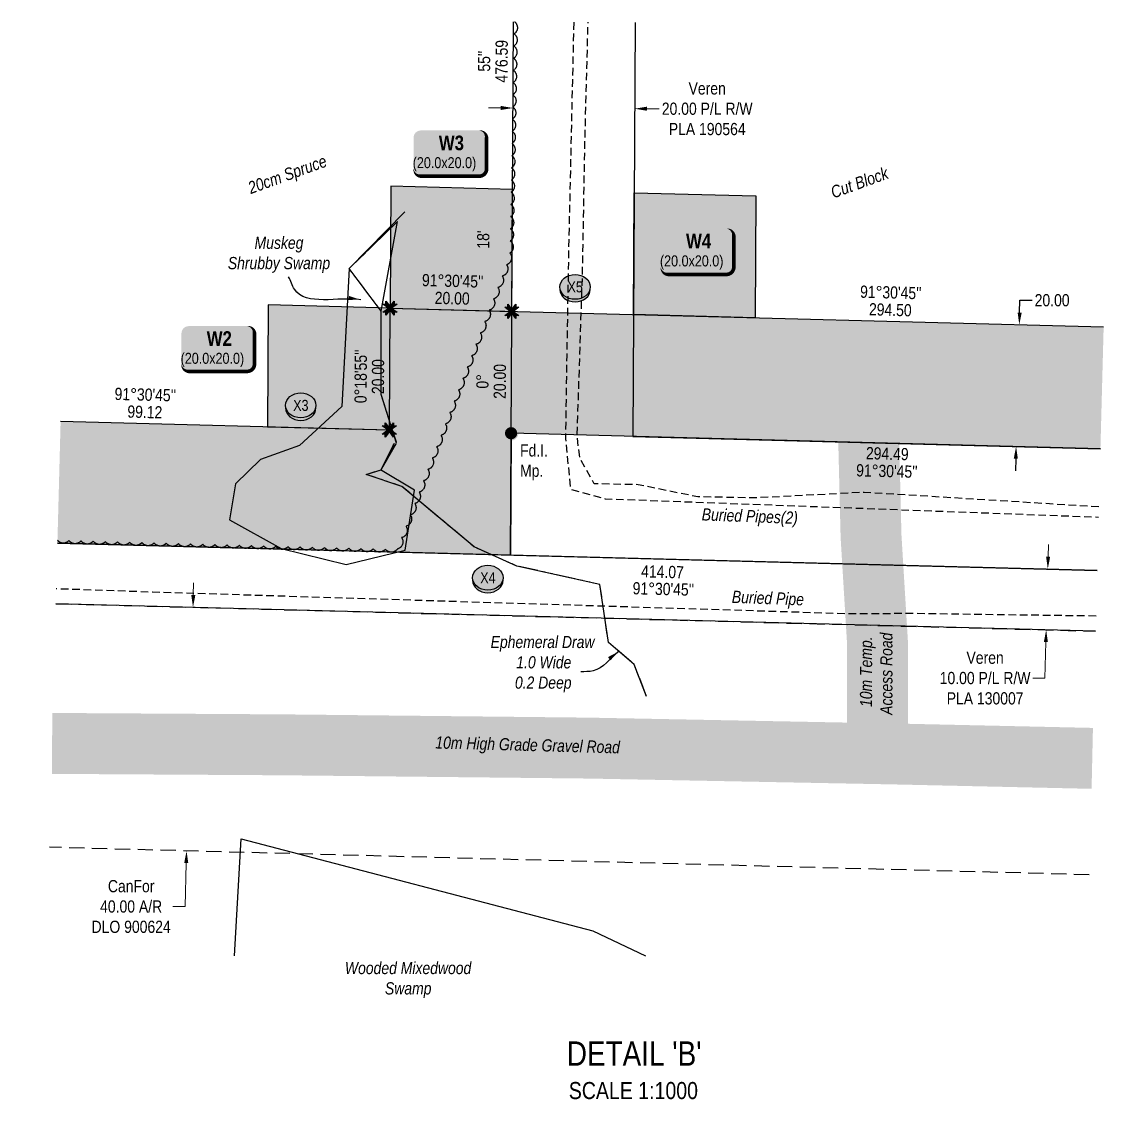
# Model space of a CAD drawing. Extents: x 473254 to 483871, y 6040471 to 6049084.
# Drawn here: x 474297 to 475186, y 6042568 to 6043452 of the extents above; entities that cross this region are included whole.
import ezdxf
from ezdxf.enums import TextEntityAlignment as Align

# ---------------------------------------------------------------- set-up
doc = ezdxf.new("R2010")
doc.units = 0
doc.header["$LTSCALE"] = 5
doc.header["$PDSIZE"] = 0.5
for name, pattern in [('0', [1, 1, 0]), ('foc-ACCESSROAD', [3.75, 2.5, -1.25]), ('foc-TOPO', [1, 0.2, -0.8]), ('foc-TOPO-ephemeral', [6.25, 3.125, -0.625, 0.625, -0.625, 0.625, -0.625]), ('UG_PIPE', [1.875, 1.25, -0.625])]:
    doc.linetypes.add(name, pattern=pattern)
doc.layers.get('Defpoints').update_dxf_attribs({"color": 9})
for name, color, linetype in [('AS-PIPE-UG', 44, 'UG_PIPE'), ('AS-PIPE-UG-T', 44, 'Continuous'), ('AS-ROADS', 254, 'Continuous'), ('C-RW', 13, 'Continuous'), ('DETAIL-T', 7, 'Continuous'), ('F-AR', 190, 'foc-ACCESSROAD'), ('L-BD', 7, 'Continuous'), ('L-BD1', 253, 'Continuous'), ('L-MON', 1, 'Continuous'), ('P-CROSSINGS', 250, 'Continuous'), ('P-PROPOSED', 10, 'Continuous'), ('P-PROPOSED-H', 21, 'Continuous'), ('P-TEMP-BLOCKS', 250, 'Continuous'), ('P-TEMP-H', 41, 'Continuous'), ('P-TEMP_WORKSPACE', 46, 'Continuous'), ('P-TXT', 4, 'Continuous'), ('T-BUSH', 110, '0'), ('T-BUSH-T', 110, 'Continuous'), ('T-DRAW', 143, 'foc-TOPO-ephemeral'), ('T-GENERAL', 48, 'foc-TOPO'), ('T-WATER-T', 170, 'Continuous'), ('WETLAND', 143, 'Continuous'), ('WETLAND-T', 146, 'Continuous')]:
    doc.layers.add(name, color=color, linetype=linetype)
for name, color, linetype, lineweight in [('C-RW-T', 13, 'Continuous', 9), ('F-AR-T', 190, 'Continuous', 9), ('T-TEXT', 48, 'Continuous', 18)]:
    doc.layers.add(name, color=color, linetype=linetype, lineweight=lineweight)
doc.styles.add('80', font='ARIALN.TTF', dxfattribs={"height": 10})
doc.styles.add('80CG', font='ARIALN.TTF', dxfattribs={"height": 10})
doc.styles.add('80L', font='ARIALN.TTF', dxfattribs={"height": 10})
doc.styles.add('80LS', font='ARIALNI.TTF', dxfattribs={"height": 10})
doc.styles.add('BOLD', font='ARIALNB.TTF')
doc.styles.add('Crossing', font='ARIALN.TTF', dxfattribs={"height": 10})
doc.styles.add('foc-LtypeFont', font='ARIALN.TTF', dxfattribs={"height": 7.349999999999999})
doc.linetypes.add('foc-TOPO-flowdirection-NOLINE', pattern='A,0,[">",foc-LtypeFont,S=0.3,R=0,X=0,Y=-0.945],-20,[">",foc-LtypeFont,S=0.3,R=0,X=0,Y=-0.945],0', length=20)
doc.dimstyles.new('Compass 5 000', dxfattribs={"dimscale": 5, "dimtxt": 9, "dimasz": 2, "dimexe": 0.2, "dimexo": 0.0625, "dimgap": 0.5, "dimtad": 0, "dimtih": 1, "dimtoh": 1, "dimzin": 0, "dimdsep": 46, "dimtxsty": '80CG', "dimcen": 0.1, "dimse1": 1, "dimse2": 1, "dimclrd": 256, "dimclrt": 256, "dimaunit": 1, "dimadec": 4, "dimazin": 0, "dimtfac": 0.06, "dimtofl": 0, "dimtmove": 0, "dimatfit": 1, "dimfxl": 0.2, "dimtolj": 1, "dimtzin": 0, "dimlwd": -1, "dimarcsym": 0})

# ---------------------------------------------------------------- blocks, each defined once
blk = doc.blocks.new('xing2')
h = blk.add_hatch(color=50)
h.dxf.hatch_style = 1
edge = h.paths.add_edge_path()
edge.add_ellipse((0, 0), major_axis=(-12.5, 0), ratio=0.8162973455633619, start_angle=0, end_angle=360)
h = blk.add_hatch(color=250)
h.dxf.hatch_style = 1
edge = h.paths.add_edge_path()
edge.add_ellipse((0, -2.047489049626165), major_axis=(-12.5, 0), ratio=0.8162973455633619, start_angle=0, end_angle=180)
edge.add_line((12.5, -2.047489049626165), (12.5, 0))
edge.add_ellipse((0, 0), major_axis=(-12.5, 0), ratio=0.8162973455633619, start_angle=0, end_angle=180, ccw=False)
edge.add_line((-12.5, 0), (-12.5, -2.047489049626165))
at = {"color": 250}
blk.add_ellipse((0, 0), major_axis=(-12.5, 0), ratio=0.8162973455633619, dxfattribs=at)
blk.add_ellipse((0, -2.047489049626165), major_axis=(-12.5, 0), ratio=0.8162973455633619, start_param=0, end_param=3.141592653589793, dxfattribs=at)
at = {"color": 250, "style": 'Crossing'}
blk.add_attdef('CROSSING', text='', height=9, dxfattribs=at).set_placement((0.08916442567715421, 0.0199513138486509), align=Align.MIDDLE_CENTER)
at = {"color": 250, "style": 'Crossing', "flags": 1}
for tag, p in [('OWNER', (0.08916442567715421, -12.49201765665748)), ('DESCRIPTION', (0.08916442567715421, -25.770021277247)), ('LOCATION', (0.08916442567715421, -39.30337514164421)), ('DWG_REF', (0.08916442567715421, -52.83672900604233))]:
    blk.add_attdef(tag, text='', height=9, dxfattribs=at).set_placement(p, align=Align.MIDDLE_CENTER)
blk = doc.blocks.new('fdia')
at = {"color": 255, "const_width": 1}
blk.add_lwpolyline([(-0.5, 0, 1), (0.5, 0, 1)], format="xyb", close=True, dxfattribs=at)
blk = doc.blocks.new('Fdiaa')
blk.add_blockref('fdia', (0, 0))
blk = doc.blocks.new('fdib')
at = {"color": 1, "const_width": 1.6}
blk.add_lwpolyline([(-0.3999999999996362, 0, 0.9999999999999998), (0.3999999999996362, 0, 1)], format="xyb", close=True, dxfattribs=at)
at = {"color": 1}
blk.add_circle((0, 0), 0.8, dxfattribs=at)
blk = doc.blocks.new('Fdibb')
blk.add_blockref('fdib', (0, 0))
blk = doc.blocks.new('fdicc')
for name in ['Fdibb', 'Fdiaa']:
    blk.add_blockref(name, (0, 0))
blk = doc.blocks.new('FDI')
blk.add_blockref('fdicc', (0, 0))
blk = doc.blocks.new('*U492')
at = {"true_color": 0xff8aff}
h = blk.add_hatch(color=211, dxfattribs=at)
edge = h.paths.add_edge_path()
edge.add_line((-23.99999999999998, -19.063582085073), (23.99999999999998, -19.063582085073))
edge.add_arc((23.99999999999999, -13.06358208507299), 6.000000000000004, 269.9999999999999, 359.9999999999999)
edge.add_line((29.99999999999999, -13.063582085073), (29.99999999999998, 12.5))
edge.add_arc((23.99999999999998, 12.5), 6, 0, 90)
edge.add_line((23.99999999999998, 18.5), (-23.99999999999998, 18.5))
edge.add_arc((-23.99999999999998, 12.5), 6, 90, 180)
edge.add_line((-29.99999999999998, 12.5), (-29.99999999999998, -13.063582085073))
edge.add_arc((-23.99999999999998, -13.063582085073), 5.999999999999996, 180, 269.9999999999999)
at = {"color": 250, "flags": 128}
blk.add_lwpolyline([(-23.99999999999998, -19.063582085073, 3, 3, 0), (23.99999999999998, -19.063582085073, 3, 3, 0.414213562373095), (29.99999999999999, -13.063582085073, 3, 3, 0), (29.99999999999998, 12.5, 3, 0, 0.414213562373095), (23.99999999999998, 18.5, 0, 0, 0), (-23.99999999999998, 18.5, 0, 0, 0.414213562373095), (-29.99999999999998, 12.5, 0, 0, 0), (-29.99999999999998, -13.063582085073, 0, 3, 0.414213562373095)], format="xyseb", close=True, dxfattribs=at)
at = {"flags": 128}
blk.add_lwpolyline([(-19.5665697284791, -5.465514003182101, 0, 7.499999999999998, 0), (-3.398394867633905e-15, 4.930380657631324e-31, 0, 0, 0)], format="xyseb", dxfattribs=at)
at = {"color": 250}
for tag, p, height, style in [('TEMP_AREA_W1_001', (-9.212824010914055, 2.244292974654144), 12, 'BOLD'), ('ENTER_TEXT_001', (-30.65893587994544, -12.47010782646594), 9, '80')]:
    blk.add_attdef(tag, p, '', height=height, dxfattribs=dict(at, style=style))
blk = doc.blocks.new('*U490')
at = {"true_color": 0xff8aff}
h = blk.add_hatch(color=211, dxfattribs=at)
edge = h.paths.add_edge_path()
edge.add_line((-23.99999999999998, -18.69920878950507), (23.99999999999998, -18.69920878950507))
edge.add_arc((23.99999999999999, -12.69920878950507), 6.000000000000004, 269.9999999999999, 359.9999999999999)
edge.add_line((29.99999999999999, -12.69920878950507), (29.99999999999998, 12.5))
edge.add_arc((23.99999999999998, 12.5), 6, 0, 90)
edge.add_line((23.99999999999998, 18.5), (-23.99999999999998, 18.5))
edge.add_arc((-23.99999999999998, 12.5), 6, 90, 180)
edge.add_line((-29.99999999999998, 12.5), (-29.99999999999998, -12.69920878950507))
edge.add_arc((-23.99999999999998, -12.69920878950508), 5.999999999999996, 180, 269.9999999999999)
at = {"color": 250, "flags": 128}
blk.add_lwpolyline([(-23.99999999999998, -18.69920878950507, 3, 3, 0), (23.99999999999998, -18.69920878950507, 3, 3, 0.414213562373095), (29.99999999999999, -12.69920878950507, 3, 3, 0), (29.99999999999998, 12.5, 3, 0, 0.414213562373095), (23.99999999999998, 18.5, 0, 0, 0), (-23.99999999999998, 18.5, 0, 0, 0.414213562373095), (-29.99999999999998, 12.5, 0, 0, 0), (-29.99999999999998, -12.69920878950507, 0, 3, 0.414213562373095)], format="xyseb", close=True, dxfattribs=at)
at = {"flags": 128}
blk.add_lwpolyline([(11.46804767481025, 6.549852010911067, 0, 7.499999999999999, 0), (-3.398394867633905e-15, -7.888609052210118e-31, 0, 0, 0)], format="xyseb", dxfattribs=at)
at = {"color": 250}
for tag, p, height, style in [('TEMP_AREA_W1_001', (-9.212824010914055, 2.244292974654144), 12, 'BOLD'), ('ENTER_TEXT_001', (-30.65893587994544, -12.47010782646594), 9, '80')]:
    blk.add_attdef(tag, p, '', height=height, dxfattribs=dict(at, style=style))
blk = doc.blocks.new('*U491')
at = {"true_color": 0xff8aff}
h = blk.add_hatch(color=211, dxfattribs=at)
edge = h.paths.add_edge_path()
edge.add_line((-23.99999999999998, -19.063582085073), (23.99999999999998, -19.063582085073))
edge.add_arc((23.99999999999999, -13.06358208507299), 6.000000000000004, 269.9999999999999, 359.9999999999999)
edge.add_line((29.99999999999999, -13.063582085073), (29.99999999999998, 12.5))
edge.add_arc((23.99999999999998, 12.5), 6, 0, 90)
edge.add_line((23.99999999999998, 18.5), (-23.99999999999998, 18.5))
edge.add_arc((-23.99999999999998, 12.5), 6, 90, 180)
edge.add_line((-29.99999999999998, 12.5), (-29.99999999999998, -13.063582085073))
edge.add_arc((-23.99999999999998, -13.063582085073), 5.999999999999996, 180, 269.9999999999999)
at = {"color": 250, "flags": 128}
blk.add_lwpolyline([(-23.99999999999998, -19.063582085073, 3, 3, 0), (23.99999999999998, -19.063582085073, 3, 3, 0.414213562373095), (29.99999999999999, -13.063582085073, 3, 3, 0), (29.99999999999998, 12.5, 3, 0, 0.414213562373095), (23.99999999999998, 18.5, 0, 0, 0), (-23.99999999999998, 18.5, 0, 0, 0.414213562373095), (-29.99999999999998, 12.5, 0, 0, 0), (-29.99999999999998, -13.063582085073, 0, 3, 0.414213562373095)], format="xyseb", close=True, dxfattribs=at)
at = {"flags": 128}
blk.add_lwpolyline([(-15.42113754402874, 7.309575141524615, 0, 7.499999999999998, 0), (-3.398394867633904e-15, 7.888609052210118e-31, 0, 0, 0)], format="xyseb", dxfattribs=at)
at = {"color": 250}
for tag, p, height, style in [('TEMP_AREA_W1_001', (-9.212824010914055, 2.244292974654144), 12, 'BOLD'), ('ENTER_TEXT_001', (-30.65893587994544, -12.47010782646594), 9, '80')]:
    blk.add_attdef(tag, p, '', height=height, dxfattribs=dict(at, style=style))
blk = doc.blocks.new('*D493')
at = {"layer": 'C-RW-T', "transparency": 16777216}
for p, q in [((475139.1458673313, 6043013.099002834), (475139.4102850809, 6043023.095506386)), ((475137.2956374845, 6042943.149730293), (475136.5135112941, 6042913.580886101)), ((475136.5135112941, 6042913.580886101), (475126.5135112941, 6042913.580886101))]:
    blk.add_line(p, q, dxfattribs=at)
for points in [[(475137.479783406, 6043013.143072459), (475140.8119512565, 6043013.054933209), (475138.8814495817, 6043003.102499283)], [(475135.6295535592, 6042943.193799918), (475138.9617214098, 6042943.105660668), (475137.5600552342, 6042953.146233844)]]:
    blk.add_solid(points, dxfattribs=at)
at = {"layer": 'Defpoints', "color": 0, "transparency": 16777216}
for p in [(474875.7194188478, 6043010.063404323), (474874.3980245003, 6042960.107138883), (475137.5600552342, 6042953.146233844)]:
    blk.add_point(p, dxfattribs=at)
at = {"layer": 'C-RW-T', "transparency": 16777216, "insert": (475087.427563135, 6042913.580886102), "char_height": 10, "attachment_point": 5, "style": '80CG'}
blk.add_mtext('\\A1;Veren\\P10.00 P/L R/W\\PPLA 130007', dxfattribs=at)
blk = doc.blocks.new('*D494')
at = {"layer": 'C-RW-T', "transparency": 16777216}
for p, q in [((474689.8522123964, 6043381.280686245), (474679.8523640016, 6043381.335750578)), ((474809.7978709303, 6043380.620203462), (474819.7977193268, 6043380.565139129))]:
    blk.add_line(p, q, dxfattribs=at)
for points in [[(474689.8613897852, 6043382.947327645), (474689.8430350075, 6043379.614044846), (474699.8520607912, 6043381.225621912)], [(474809.8070483191, 6043382.286844862), (474809.7886935414, 6043378.953562063), (474799.7980225355, 6043380.675267795)]]:
    blk.add_solid(points, dxfattribs=at)
at = {"layer": 'Defpoints', "color": 0, "transparency": 16777216}
for p in [(474699.8520607912, 6043381.225621912), (474699.7927059961, 6043370.446612718), (474799.7386677404, 6043369.896258601)]:
    blk.add_point(p, dxfattribs=at)
at = {"layer": 'C-RW-T', "transparency": 16777216, "insert": (474859.3372827647, 6043380.565139129), "char_height": 10, "attachment_point": 5, "style": '80CG'}
blk.add_mtext('\\A1;Veren\\P20.00 P/L R/W\\PPLA 190564', dxfattribs=at)
blk = doc.blocks.new('*D495')
at = {"layer": 'Defpoints', "color": 0, "transparency": 16777216}
for p in [(475101.6281694219, 6042954.096668998), (474432.0218640083, 6042771.843570402), (475096.3425920332, 6042754.271607264)]:
    blk.add_point(p, dxfattribs=at)
at = {"layer": 'F-AR-T', "transparency": 16777216}
for p, q in [((474437.5718591465, 6042981.665135687), (474437.8362768961, 6042991.661639238)), ((474431.7574462587, 6042761.84706685), (474430.8142846315, 6042726.190161933)), ((474430.8142846315, 6042726.190161933), (474420.8142846315, 6042726.190161933))]:
    blk.add_line(p, q, dxfattribs=at)
for points in [[(474435.9057752213, 6042981.709205312), (474439.2379430718, 6042981.621066063), (474437.3074413969, 6042971.668632136)], [(474430.0913623334, 6042761.891136475), (474433.423530184, 6042761.802997226), (474432.0218640083, 6042771.843570402)]]:
    blk.add_solid(points, dxfattribs=at)
at = {"layer": 'F-AR-T', "transparency": 16777216, "insert": (474386.5441618479, 6042726.190161933), "char_height": 10, "attachment_point": 5, "style": '80CG'}
blk.add_mtext('\\A1;CanFor\\P40.00 A/R\\PDLO 900624', dxfattribs=at)
blk = doc.blocks.new('TEMP')
h = blk.add_hatch(color=255)
h.dxf.hatch_style = 1
h.paths.add_polyline_path([(-5.274161e-10, 0.2514284397220763), (-0.6656854269836912, 1.152061669657268), (-0.6656854269836914, 0.6656854303339061), (-1.152061663105632, 0.6656854303339061), (-0.2514284404497629, 5.273253e-10), (-1.152061661774314, -0.665685419564579), (-0.6656854224511335, -0.6656854195645793), (-0.6656854224511335, -1.152061655686338), (-5.273251e-10, -0.2514284436956587), (0.6656854183820542, -1.152061663420681), (0.6656854183820542, -0.6656854208922597), (1.152061656810019, -0.6656854053035205), (0.2514284429676993, 5.273253e-10), (1.152061671303363, 0.6656854258011663), (0.6656854287749412, 0.6656854258011663), (0.6656854131859291, 1.15206166422904)])
h.paths.add_polyline_path([(0.5656854229146121, 0.8485281473411305), (0.5656854319800914, 0.5656854258011663), (0.8485281444547581, 0.5656854258011663), (0.0831890339399251, 0), (0.8485281399220186, -0.5656854150320215), (0.5656854183820542, -0.5656854240973189), (0.5656854183820542, -0.8485281365719859), (0, -0.08318903609469999), (-0.5656854224511337, -0.8485281320390644), (-0.5656854224511337, -0.5656854195645792), (-0.8485281349258001, -0.5656854195645794), (-0.0831890328488955, 0), (-0.8485281394583584, 0.5656854303339058), (-0.5656854269836913, 0.5656854303339061), (-0.5656854269836913, 0.8485281428085727), (0, 0.0831890306941206)], flags=16)
h = blk.add_hatch(color=1)
h.dxf.hatch_style = 1
h.paths.add_polyline_path([(0, 0.0831890306941205), (-0.5656854269836911, 0.8485281428085727), (-0.5656854269836912, 0.5656854303339061), (-0.8485281394583578, 0.5656854303339061), (-0.0831890328488953, -1e-16), (-0.8485281349258001, -0.5656854195645793), (-0.5656854224511337, -0.5656854195645793), (-0.5656854224511337, -0.848528132039064), (0, -0.08318903609469999), (0.5656854183820542, -0.8485281365719856), (0.5656854183820542, -0.5656854240973191), (0.8485281399220184, -0.5656854150320213), (0.0831890339399251, -1e-16), (0.8485281444547581, 0.5656854258011663), (0.5656854319800914, 0.5656854258011663), (0.5656854229146121, 0.8485281473411308)])
at = {"color": 1}
for p, q in [((-0.0831890328488953, 0), (0.0831890339399252, 0)), ((0, 0.0831890306941205), (0, -0.08318903609469999))]:
    blk.add_line(p, q, dxfattribs=at)
at = {"color": 255, "flags": 128}
blk.add_lwpolyline([(-0.251428440449763, 5.27325e-10), (-1.152061663105632, 0.6656854303339061), (-0.6656854269836914, 0.6656854303339061), (-0.6656854269836914, 1.152061669657268), (-5.274159999999999e-10, 0.2514284397220763), (0.6656854131859291, 1.15206166422904), (0.6656854287749412, 0.6656854258011663), (1.152061671303363, 0.6656854258011663), (0.2514284429676991, 5.27325e-10), (1.152061656810019, -0.6656854053035204), (0.6656854183820542, -0.6656854208922596), (0.6656854183820542, -1.152061663420681), (-5.27325e-10, -0.2514284436956586), (-0.6656854224511335, -1.152061655686338), (-0.6656854224511335, -0.6656854195645793), (-1.152061661774314, -0.6656854195645793)], close=True, dxfattribs=at)
at = {"color": 1, "flags": 128}
blk.add_lwpolyline([(-0.0831890328488953, 0), (-0.8485281394583578, 0.5656854303339061), (-0.5656854269836913, 0.5656854303339061), (-0.5656854269836913, 0.8485281428085727), (0, 0.0831890306941205), (0.5656854229146121, 0.8485281473411305), (0.5656854319800914, 0.5656854258011663), (0.8485281444547581, 0.5656854258011663), (0.0831890339399252, 0), (0.8485281399220184, -0.5656854150320214), (0.5656854183820542, -0.5656854240973189), (0.5656854183820542, -0.8485281365719856), (0, -0.08318903609469999), (-0.5656854224511335, -0.848528132039064), (-0.5656854224511335, -0.5656854195645792), (-0.8485281349258001, -0.5656854195645792)], close=True, dxfattribs=at)
blk = doc.blocks.new('*D599')
at = {"layer": 'Defpoints', "color": 0, "transparency": 16777216}
for p in [(475115.5126532263, 6043203.43408051), (475140.4095781518, 6043202.776527626), (475137.7717696421, 6043102.901183752)]:
    blk.add_point(p, dxfattribs=at)
at = {"layer": 'P-TXT', "transparency": 16777216}
for p, q in [((475115.7766712409, 6043213.430594627), (475116.0429636493, 6043223.513224112)), ((475116.0429636493, 6043223.513224112), (475126.0429636493, 6043223.513224113)), ((475112.6108267019, 6043093.56222252), (475112.3468086872, 6043083.565708403))]:
    blk.add_line(p, q, dxfattribs=at)
for points in [[(475114.1105855547, 6043213.474597629), (475117.442756927, 6043213.386591624), (475115.5126532263, 6043203.43408051)], [(475110.9447410157, 6043093.606225522), (475114.276912388, 6043093.518219518), (475112.8748447166, 6043103.558736636)]]:
    blk.add_solid(points, dxfattribs=at)
at = {"layer": 'P-TXT', "transparency": 16777216, "insert": (475142.4345052582, 6043223.513224113), "char_height": 10, "attachment_point": 5, "style": '80CG'}
blk.add_mtext('\\A1;20.00', dxfattribs=at)

msp = doc.modelspace()

# ---------------------------------------------------------------- hatches: boundary and pattern name
at = {"layer": 'P-PROPOSED-H'}
h = msp.add_hatch(color=256, dxfattribs=at)
h.dxf.hatch_style = 1
h.paths.add_polyline_path([(475184.7205301098, 6043201.606230689), (475182.0817366643, 6043101.693594195), (474698.3831585172, 6043114.468561218), (474697.8326841801, 6043014.500770156), (474326.0220318148, 6043024.320664289), (474328.6608252565, 6043124.233300728), (474598.4486999726, 6043117.107931007), (474598.9991743091, 6043217.075722124)])
at = {"layer": 'P-TEMP-H'}
h = msp.add_hatch(color=256, dxfattribs=at)
h.dxf.hatch_style = 1
h.paths.add_polyline_path([(474699.4621649186, 6043314.382890423), (474599.5495284414, 6043317.021683869), (474598.9991743091, 6043217.075722124), (474698.9118107863, 6043214.436928682)])
h = msp.add_hatch(color=256, dxfattribs=at)
h.dxf.hatch_style = 1
h.paths.add_polyline_path([(474798.8680913975, 6043211.796982547), (474799.4270494674, 6043311.76454962), (474899.3613310878, 6043309.125184463), (474898.8023730174, 6043209.157617427)])
h = msp.add_hatch(color=256, dxfattribs=at)
h.dxf.hatch_style = 1
h.paths.add_polyline_path([(474498.5360634954, 6043119.746724449), (474598.4486999726, 6043117.107931007), (474598.9990541054, 6043217.053892747), (474499.0864176282, 6043219.692686204)])

# ---------------------------------------------------------------- linework, layer by layer
at = {"layer": 'AS-PIPE-UG', "flags": 128}
for points in [[(474749.7581745164, 6043451.729647142), (474748.6881585165, 6043403.338561234), (474745.5181585163, 6043263.488561239), (474744.0181585164, 6043178.163561228), (474743.0581585165, 6043109.783561245), (474747.1531585161, 6043068.513561224), (474775.5281585164, 6043060.718561243), (475180.598785751, 6043045.685012242)], [(475180.8175883764, 6043053.996263583), (474988.1681585166, 6043065.963561252), (474899.1881585162, 6043061.40356124), (474851.6431585166, 6043062.263561226), (474802.6031585162, 6043072.248561246), (474766.608158516, 6043072.988561244), (474754.7981585164, 6043094.01856124), (474752.6231585162, 6043111.783561225), (474757.0331585166, 6043246.348561233), (474759.0231585163, 6043354.838561245), (474761.5592010347, 6043451.664664589)], [(475178.4604251605, 6042964.459056699), (475028.7581585165, 6042966.488561242), (474973.2681585161, 6042966.353561223), (474404.0381585166, 6042984.078561223), (474325.0317048232, 6042986.805491808)]]:
    msp.add_lwpolyline(points, dxfattribs=at)
at = {"layer": 'AS-ROADS', "const_width": 49.97373850000054, "flags": 128}
for points in [[(474991.7881585165, 6043112.303561226), (474993.8081585163, 6043029.898561236), (474999.0731585163, 6042943.268561228), (474999.1381585174, 6042853.013561255)], [(475175.3881654625, 6042847.758800124), (475013.8081585162, 6042851.348561242), (474762.2231585161, 6042856.17856124), (474510.933158516, 6042858.858561224), (474321.678034998, 6042860.017587577)]]:
    msp.add_lwpolyline(points, dxfattribs=at)
at = {"layer": 'C-RW'}
for points in [[(475179.4440450795, 6043001.82201039), (474697.8326851548, 6043014.500947128), (474700.2417938264, 6043452.002309931)], [(474800.1877555696, 6043451.451955815), (474798.3176637917, 6043111.837677958), (475182.0743585184, 6043101.734870466)], [(474326.0220318148, 6043024.3206643), (475179.4440450795, 6043001.82201039)], [(475178.1343489632, 6042952.07300225), (474324.7100988714, 6042974.646947083)]]:
    msp.add_lwpolyline(points, dxfattribs=at)
at = {"layer": 'F-AR', "flags": 128}
for points in [[(474324.7100988714, 6042974.646947083), (475178.1343489632, 6042952.07300225)], [(475172.8737220419, 6042752.24728055), (474319.4245214821, 6042774.821885332)]]:
    msp.add_lwpolyline(points, dxfattribs=at)
at = {"layer": 'P-PROPOSED', "flags": 128}
for points in [[(474328.6608252565, 6043124.233300758), (474598.4486999726, 6043117.107931027), (474598.9991743091, 6043217.075722154), (475184.7205301098, 6043201.606230719)], [(475182.0817366643, 6043101.693594215), (474698.3831585172, 6043114.468561239), (474697.8326841801, 6043014.500770177), (474326.0220318148, 6043024.3206643)]]:
    msp.add_lwpolyline(points, dxfattribs=at)
at = {"layer": 'P-TEMP_WORKSPACE'}
for points in [[(474699.4621649186, 6043314.382890453), (474599.5495284414, 6043317.021683889), (474598.9991743091, 6043217.075722154), (474698.9118107863, 6043214.436928702)], [(474798.8680913975, 6043211.796982577), (474799.4270494674, 6043311.76454965), (474899.3613310878, 6043309.125184484), (474898.8023730174, 6043209.157617448)], [(474498.5360634954, 6043119.74672447), (474598.4486999726, 6043117.107931027), (474598.9990541054, 6043217.053892768), (474499.0864176282, 6043219.692686214)]]:
    msp.add_lwpolyline(points, close=True, dxfattribs=at)
at = {"layer": 'T-BUSH', "flags": 128}
msp.add_lwpolyline([(474701.0605449938, 6043452.03833877, -0.52056705), (474700.8703944099, 6043442.04540003, -0.52056705), (474700.6802438261, 6043432.052461306, -0.52056705), (474700.4900932422, 6043422.059522598, -0.52056705), (474700.2999426584, 6043412.066583858, -0.52056705), (474700.1097920745, 6043402.073645149, -0.52056705), (474699.9196414907, 6043392.080706409, -0.52056705), (474699.7294909068, 6043382.087767702, -0.52056705), (474699.539340323, 6043372.094828961, -0.52056705), (474699.3491897391, 6043362.101890254, -0.52056705), (474699.1590391563, 6043352.108951514, -0.52056705), (474698.9688885714, 6043342.116012789, -0.52056705), (474698.7787379876, 6043332.123074066, -0.52056705), (474698.5885874037, 6043322.130135342, -0.52056705), (474698.3984368198, 6043312.137196633, -0.52056705), (474698.208286236, 6043302.144257893, -0.52056705), (474698.0181356521, 6043292.151319185, -0.52056705), (474697.8279850683, 6043282.158380445, -0.52056705), (474697.6378344845, 6043272.165441738, -0.52056705), (474697.4476839006, 6043262.172502997, -0.52056705), (474694.7048542525, 6043252.678963697, -0.52056705), (474691.1151354269, 6043243.351107531, -0.52056705), (474687.5254166024, 6043234.023251381, -0.52056705), (474683.9356977778, 6043224.695395248, -0.52056705), (474680.3459789533, 6043215.367539082, -0.52056705), (474676.7562601288, 6043206.039682949, -0.52056705), (474673.1665413042, 6043196.711826783, -0.52056705), (474669.5768224797, 6043187.38397065, -0.52056705), (474665.9871036551, 6043178.056114484, -0.52056705), (474662.3973848306, 6043168.728258334, -0.52056705), (474658.807666006, 6043159.400402185, -0.52056705), (474655.2179471815, 6043150.072546035, -0.52056705), (474651.628228357, 6043140.744689901, -0.52056705), (474648.0385095325, 6043131.416833736, -0.52056705), (474644.4487907079, 6043122.088977602, -0.52056705), (474640.8590718834, 6043112.761121437, -0.52056705), (474637.2693530588, 6043103.433265303, -0.52056705), (474633.6796342353, 6043094.105409138, -0.52056705), (474630.0899154097, 6043084.777552987, -0.52056705), (474626.5001965852, 6043075.449696855, -0.52056705), (474622.9104777607, 6043066.121840688, -0.52056705), (474619.3207589361, 6043056.793984556, -0.52056705), (474615.7310401116, 6043047.466128389, -0.52056705), (474612.141321287, 6043038.138272257, -0.52056705), (474608.5516024625, 6043028.81041609, -0.52056705), (474604.9618836379, 6043019.482559941, -0.52056705), (474595.1860303791, 6043019.434369833, -0.52056705), (474585.1950532097, 6043019.708881756, -0.52056705), (474575.2040760403, 6043019.983393648, -0.52056705), (474565.2130988709, 6043020.257905571, -0.52056705), (474555.2221217015, 6043020.532417462, -0.52056705), (474545.2311445321, 6043020.806929385, -0.52056705), (474535.2401673627, 6043021.081441277, -0.52056705), (474525.2491901943, 6043021.3559532, -0.52056705), (474515.2582130239, 6043021.630465091, -0.52056705), (474505.2672358545, 6043021.904977014, -0.52056705), (474495.2762586851, 6043022.179488906, -0.52056705), (474485.2852815157, 6043022.454000829, -0.52056705), (474475.2943043463, 6043022.72851272, -0.52056705), (474465.3033271769, 6043023.003024643, -0.52056705), (474455.3123500075, 6043023.277536535, -0.52056705), (474445.3213728381, 6043023.552048458, -0.52056705), (474435.3303956687, 6043023.826560349, -0.52056705), (474425.3394184993, 6043024.101072256, -0.52056705), (474415.34844133, 6043024.375584164, -0.52056705), (474405.3574641605, 6043024.650096071, -0.52056705), (474395.3664869912, 6043024.924607978, -0.52056705), (474385.3755098218, 6043025.199119885, -0.52056705), (474375.3845326523, 6043025.473631809, -0.52056705), (474365.393555483, 6043025.7481437, -0.52056705), (474355.4025783135, 6043026.022655624, -0.52056705), (474345.4116011441, 6043026.297167514, -0.52056705), (474335.4206239748, 6043026.571679438, -0.52056705), (474326.0934120017, 6043026.827953745, -0.52056705)], format="xyb", dxfattribs=at)
at = {"layer": 'T-DRAW', "linetype": 'foc-TOPO-flowdirection-NOLINE', "flags": 128}
msp.add_lwpolyline([(474809.4831585161, 6042898.558561229), (474799.4831585163, 6042924.773561223), (474778.3081585166, 6042942.823561227), (474771.3031585161, 6042990.413561234), (474703.1281585161, 6043005.523561235), (474668.0481585165, 6043021.173561255), (474608.8231585162, 6043070.838561224), (474579.5281585165, 6043080.598561225), (474591.7881585163, 6043084.553561227), (474602.3581585164, 6043106.138561225), (474591.958158516, 6043085.04356122), (474604.4281585161, 6043106.393561225), (474591.713158517, 6043146.113561229), (474591.7731585161, 6043214.558561233), (474565.4531585161, 6043249.558561224), (474611.2287551644, 6043295.955079881)], dxfattribs=at)
at = {"layer": 'T-DRAW', "flags": 128}
msp.add_lwpolyline([(474809.4831585161, 6042898.558561229), (474799.4831585163, 6042924.773561223), (474778.3081585166, 6042942.823561227), (474771.3031585161, 6042990.413561234), (474703.1281585161, 6043005.523561235), (474668.0481585165, 6043021.173561255), (474608.8231585162, 6043070.838561224), (474579.5281585165, 6043080.598561225), (474591.7881585163, 6043084.553561227), (474602.3581585164, 6043106.138561225), (474591.958158516, 6043085.04356122), (474604.4281585161, 6043106.393561225), (474591.713158517, 6043146.113561229), (474591.7731585161, 6043214.558561233), (474565.4531585161, 6043249.558561224), (474605.0181585164, 6043288.103561256)], dxfattribs=at)
at = {"layer": 'WETLAND'}
for points in [[(474591.7881585163, 6043084.553561227), (474602.3581585164, 6043106.138561225), (474591.958158516, 6043085.04356122), (474604.4281585161, 6043106.393561225), (474591.713158517, 6043146.113561229), (474591.7731585161, 6043214.558561233), (474605.0181585164, 6043288.103561256), (474565.4531585161, 6043249.558561224), (474559.3381585162, 6043136.333561236), (474524.6831585164, 6043104.448561239), (474492.7331585164, 6043092.963561255), (474472.2481585162, 6043073.033561222), (474467.2481585162, 6043043.533561243), (474509.5881585164, 6043019.868561228), (474563.1481585162, 6043006.908561228), (474611.3681585161, 6043018.588561228), (474619.0781585165, 6043067.868561243), (474591.2531585161, 6043084.503561235)], [(474471.3027876611, 6042685.870722407), (474476.9026585217, 6042781.691560355), (474765.5276585187, 6042706.409060355), (474808.6936394549, 6042685.870722407)]]:
    msp.add_lwpolyline(points, dxfattribs=at)

# ---------------------------------------------------------------- block references
at = {"layer": 'L-MON'}
for name, p, xscale, yscale, zscale in [('TEMP', (474598.9991743091, 6043217.075722154), 4.997373850000026, 4.997373850000026, 4.997373850000026), ('TEMP', (474698.9336328531, 6043214.436352367), 4.997373850000026, 4.997373850000026, 4.997373850000026), ('TEMP', (474598.4486999726, 6043117.107931027), 4.997373850000026, 4.997373850000026, 4.997373850000026), ('FDI', (474698.3831585172, 6043114.468561239), 4.997373850000045, 4.997373850000045, 4.997373850000045)]:
    msp.add_blockref(name, p, dxfattribs=dict(at, xscale=xscale, yscale=yscale, zscale=zscale))
at = {"layer": 'P-CROSSINGS', "xscale": 0.99947477, "yscale": 0.99947477, "zscale": 0.99947477}
for p, values in [((474750.8916394654, 6043234.489688649), {'CROSSING': 'X5'}), ((474525.7358052363, 6043137.259742184), {'CROSSING': 'X3'}), ((474679.2610245876, 6042995.904626629), {'CROSSING': 'X4'})]:
    msp.add_blockref('xing2', p, dxfattribs=at).add_auto_attribs(values)
at = {"layer": 'P-TEMP-BLOCKS', "xscale": 0.99947477, "yscale": 0.99947477, "zscale": 0.99947477}
for name, p, values in [('*U491', (474648.2796174117, 6043344.358353994), {'TEMP_AREA_W1_001': 'W3', 'ENTER_TEXT_001': '(20.0x20.0)'}), ('*U492', (474851.1858363061, 6043263.784494049), {'TEMP_AREA_W1_001': 'W4', 'ENTER_TEXT_001': '(20.0x20.0)'}), ('*U490', (474457.8016421476, 6043183.875406826), {'TEMP_AREA_W1_001': 'W2', 'ENTER_TEXT_001': '(20.0x20.0)'})]:
    msp.add_blockref(name, p, dxfattribs=at).add_auto_attribs(values)

# ---------------------------------------------------------------- texts
at = {"layer": 'AS-PIPE-UG-T', "char_height": 9.99474770000009, "attachment_point": 1, "rotation": 357.87453422294857, "style": '80L'}
for s, width, insert in [('\\pi0.29882;{\\fArial Narrow|b0|i1|c0|p34;Buried Pipes(2)}', 78.3466864626078, (474854.7878084041, 6043052.959864352)), ('\\pi0.29882;{\\fArial Narrow|b0|i1|c0|p34;Buried Pipe}', 59.00487253020655, (474879.4967189496, 6042985.354979198))]:
    msp.add_mtext_dynamic_manual_height_columns(s, width=width, gutter_width=49.97373850000048, heights=[0], dxfattribs=dict(at, insert=insert))
at = {"layer": 'DETAIL-T', "color": 3, "insert": (474631.5627647724, 6042615.595765953), "char_height": 19.98949540000018, "width": 332.8838505750491, "attachment_point": 1, "style": '80CG'}
msp.add_mtext("\\pi112.57528;DETAIL 'B'\\P\\pi114.17949;{\\H0.7x;SCALE 1:1000}", dxfattribs=at)
at = {"layer": 'L-BD', "style": '80L'}
for s, height, rotation, p in [('476.59', 9.99474770000009, 89.68450000000045, (474690.5679682457, 6043419.555063291)), ("55''", 9.99474770000009, 89.68450000000045, (474676.3256686977, 6043419.633488738)), ("18'", 9.99474770000009, 89.68450000000045, (474675.4983465963, 6043273.35284211)), ('20.00', 9.994747700000053, 89.68450000000045, (474689.1219059668, 6043156.945814756)), ('0°', 9.994747700000053, 89.68450000000045, (474674.8796064182, 6043157.024240229)), ('294.49', 9.99474770000009, 358.4920000000095, (475007.1589643451, 6043097.695887074)), ("91°30'45''", 9.99474770000009, 358.4920000000095, (475006.78414468, 6043083.458304512)), ('414.07', 9.99474770000009, 358.484800000002, (474822.6550892763, 6043000.805421443)), ("91°30'45''", 9.99474770000009, 358.484800000002, (474823.3573836315, 6042986.721037366))]:
    msp.add_text(s, height=height, rotation=rotation, dxfattribs=at).set_placement(p, align=Align.MIDDLE)
at = {"layer": 'L-BD1', "style": '80L'}
for s, rotation, p in [("91°30'45''", 358.4870999999977, (474650.4499785818, 6043239.462657837)), ("91°30'45''", 358.4870999999977, (475010.0200816916, 6043229.966048954)), ('20.00', 358.4870999999977, (474650.0739505159, 6043225.225107148)), ('294.50', 358.4870999999977, (475009.6440536255, 6043215.728498256)), ("0°18'55''", 89.68450000000045, (474574.953072233, 6043161.102697345)), ("91°30'45''", 358.4870999999977, (474398.1769937876, 6043146.14311196)), ('99.12', 358.4870999999977, (474397.800965722, 6043131.905561262))]:
    msp.add_text(s, height=9.994747700000053, rotation=rotation, dxfattribs=at).set_placement(p, align=Align.MIDDLE)
at = {"layer": 'L-BD1', "insert": (474584.1326307828, 6043160.929429754), "char_height": 9.994747700000053, "width": 28.91102536268538, "attachment_point": 2, "rotation": 89.6845, "style": '80L', "bg_fill": 1, "box_fill_scale": 1.15, "bg_fill_color": 41, "bg_fill_transparency": 0}
msp.add_mtext('20.00', dxfattribs=at)
at = {"layer": 'L-MON', "insert": (474705.7271829672, 6043105.353976078), "char_height": 9.99474770000009, "attachment_point": 1, "style": '80L'}
msp.add_mtext_dynamic_manual_height_columns('Fd.I.\\PMp.', width=22.03248727979691, gutter_width=49.97373850000048, heights=[0], dxfattribs=at)
at = {"layer": 'T-BUSH-T', "insert": (474481.323953727, 6043319.984910195), "char_height": 9.9946998, "attachment_point": 1, "rotation": 19.999999999999922, "style": '80L'}
msp.add_mtext_dynamic_manual_height_columns('{\\fArial Narrow|b0|i1|c0|p34;20cm Spruce}', width=67.23876301315524, gutter_width=49.94701204606039, heights=[0], dxfattribs=at)
at = {"layer": 'T-GENERAL', "char_height": 9.99474770000009, "attachment_point": 1, "style": '80L'}
for s, width, insert, rotation in [('\\pi8.68608;{\\fArial Narrow|b0|i1|c0|p34;10m Temp. \\P\\pi2.21267;Access Road}', 72.44552954296385, (474984.7325090309, 6042881.207243497), 90.04126336537756), ('\\pi0.89878;{\\fArial Narrow|b0|i1|c0|p34;10m High Grade Gravel Road}', 152.1278321716127, (474635.4997166274, 6042865.907873904), 358.460694337814)]:
    msp.add_mtext_dynamic_manual_height_columns(s, width=width, gutter_width=249.7350602303015, heights=[0], dxfattribs=dict(at, insert=insert, rotation=rotation))
at = {"layer": 'T-TEXT', "insert": (474982.5927272576, 6043324.731966018), "char_height": 9.9947477000001, "width": 49.70553019541801, "attachment_point": 2, "rotation": 19.99999999999995, "style": '80LS'}
msp.add_mtext('Cut Block', dxfattribs=at)
at = {"layer": 'T-TEXT', "insert": (474507.8854329818, 6043275.689357091), "char_height": 9.99474770000009, "width": 83.85538778702801, "attachment_point": 2, "style": '80LS'}
msp.add_mtext('Muskeg\\P{\\C146;Shrubby Swamp}', dxfattribs=at)
at = {"layer": 'T-WATER-T', "insert": (474681.2537870987, 6042948.227961999), "char_height": 9.99474770000009, "attachment_point": 1, "style": '80L'}
msp.add_mtext_dynamic_manual_height_columns('\\pi0.32609;{\\fArial Narrow|b0|i1|c0|p34;Ephemeral Draw\\P\\pi21.38937;1.0 Wide\\P\\pi20.28491;0.2 Deep}', width=85.98251008061625, gutter_width=249.7350602303015, heights=[0], dxfattribs=at)
at = {"layer": 'WETLAND-T', "insert": (474561.2229069911, 6042680.765834131), "char_height": 9.99474770000009, "attachment_point": 1, "style": '80L'}
msp.add_mtext_dynamic_manual_height_columns('\\pi0.76583;{\\fArial Narrow|b0|i1|c0|p34;Wooded Mixedwood \\P\\pi33.64078,t233.53573;Swamp}', width=104.397116859402, gutter_width=249.7350602303015, heights=[0], dxfattribs=at)

# ---------------------------------------------------------------- dimensions: what is measured, and where the dimension line sits
at = {"layer": 'C-RW-T', "color": 3}
for base, p1, p2, angle, text, picture, middle in [((474699.8520607912, 6043381.225621912), (474799.7386677404, 6043369.896258601), (474699.7927059961, 6043370.446612718), 179.684503016803, 'Veren\\P20.00 P/L R/W\\PPLA 190564', '*D494', (474859.3372827647, 6043380.565139129)), ((475137.5600552342, 6042953.146233844), (474875.7194188478, 6043010.063404324), (474874.3980245003, 6042960.107138884), 268.4848212961567, 'Veren\\P10.00 P/L R/W\\PPLA 130007', '*D493', (475087.427563135, 6042913.580886102))]:
    dim = msp.add_linear_dim(base=base, p1=p1, p2=p2, angle=angle, text=text, dimstyle='Compass 5 000', dxfattribs=at)
    dim.commit()
    dim.dimension.update_dxf_attribs({"geometry": picture, "text_midpoint": middle, "dimtype": 161})
at = {"layer": 'F-AR-T', "color": 3}
dim = msp.add_linear_dim(base=(474432.0218640083, 6042771.843570402), p1=(475101.6281694219, 6042954.096668997), p2=(475096.3425920332, 6042754.271607263), angle=268.4848212963523, text='CanFor\\P40.00 A/R\\PDLO 900624', dimstyle='Compass 5 000', dxfattribs=at)
dim.commit()
dim.dimension.update_dxf_attribs({"geometry": '*D495', "text_midpoint": (474386.5441618479, 6042726.190161933), "dimtype": 161})
at = {"layer": 'P-TXT'}
dim = msp.add_linear_dim(base=(475115.5126532263, 6043203.43408051), p1=(475137.7717696421, 6043102.901183753), p2=(475140.4095781518, 6043202.776527627), angle=88.4871124086027, text='20.00', dimstyle='Compass 5 000', dxfattribs=at)
dim.commit()
dim.dimension.update_dxf_attribs({"geometry": '*D599', "text_midpoint": (475142.4345052582, 6043223.513224113), "dimtype": 161})

# ---------------------------------------------------------------- leaders
at = {"layer": 'T-WATER-T', "path_type": 1}
msp.add_leader([(474786.8823130454, 6042935.51477779), (474765.6889081527, 6042919.485229453), (474755.5000288799, 6042918.730831735)], dimstyle='Compass 5 000', override={"dimgap": 0.5, "dimtad": 0}, dxfattribs=at)
at = {"layer": 'WETLAND-T', "path_type": 1}
msp.add_leader([(474574.9232476581, 6043223.908882406), (474520.5177668621, 6043232.598806826), (474515.8130854158, 6043242.788019916)], dimstyle='Compass 5 000', override={"dimgap": 0.5, "dimtad": 0}, dxfattribs=at)

doc.saveas('drawing.dxf')
